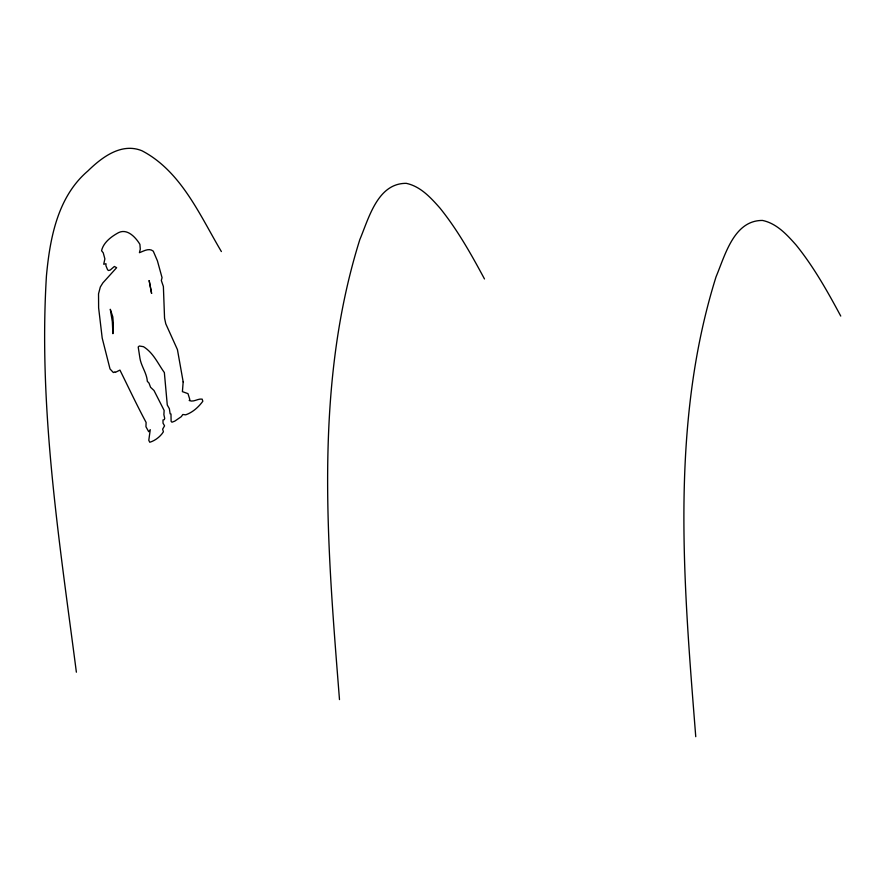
<?xml version="1.0" encoding="UTF-8"?>
<svg xmlns="http://www.w3.org/2000/svg" width="885" height="885" viewBox="0 0 885 885"><rect width="100%" height="100%" fill="white"/><g stroke="black" fill="none" stroke-linecap="round" stroke-linejoin="round"><path stroke-width="1.33" d="M840.75 316.067C827.53 291.464 813.791 266.938 796.19 245.134C786.975 234.724 776.731 223.418 762.505 220.442C733.842 220.265 725.092 255.345 716.087 276.695C669.536 425.11 683.74 584.144 695.754 736.696M484.482 278.963C471.262 254.36 457.523 229.834 439.922 208.03C430.707 197.62 420.452 186.315 406.237 183.339C377.574 183.162 368.824 218.241 359.819 239.592C313.268 388.006 327.472 547.041 339.486 699.592M221.372 251.561C199.866 215.298 181.204 171.303 142.02 150.793C121.477 142.308 101.775 157.364 87.814 171.037C57.569 196.824 49.903 238.408 46.429 275.987C38.309 408.671 59.372 540.989 76.376 672.191M183.173 381.877L182.41 391.646L187.985 393.637L189.844 399.577L189.202 400.529C193.649 402.509 197.897 398.361 202.145 399.135L202.842 401.237C198.517 407.144 192.698 412.377 185.706 414.822L182.797 414.501L181.303 416.658L174.721 421.172L171.956 422.2L171.115 421.315L170.982 414.003L170.141 413.826L169.356 408.693L167.276 405.009L164.356 372.563C157.884 363.602 153.47 352.905 143.481 346.688L139.354 346.002L138.204 346.953L139.985 358.536C141.39 366.534 146.777 373.138 147.33 381.335L148.99 383.05L150.583 387.298L154.001 390.506L164.134 410.419L163.88 414.7L164.71 418.373L164.278 419.634L162.995 419.988L163.028 423.185L164.566 425.829L162.641 429.148L163.404 431.78C160.517 436.526 155.096 440.697 149.775 442.257L148.791 440.31L150.262 429.679L148.68 431.692L145.948 426.714L146.102 422.433C136.732 404.91 128.679 387.752 119.94 370.096L115.327 372.386L114.851 371.844L113.357 372.53L110.028 368.968L102.206 338.114L98.622 307.825L98.534 293.831L100.315 287.017L102.859 282.901L116.632 267.69L114.364 266.474L110.216 270.058L108.545 270.511L107.594 269.77L105.934 265.754L106.001 263.73L103.722 264.25L104.872 258.896L103.246 252.833L101.565 250.72C103.434 242.368 111.477 236.45 118.69 232.567C127.551 228.352 135.759 237.545 139.896 244.326L140.284 249.127L139.41 252.701C143.647 251.152 149.045 247.612 153.271 251.163L157.408 260.809L162.055 277.691L161.324 280.479L163.382 286.519L164.555 318.146L165.783 323.822L177.431 349.597L183.173 381.877M113.313 322.959L112.904 333.7L112.318 321.598L110.293 309.285L112.804 316.841L113.313 322.959M151.589 293.389L149.167 280.622L151.589 293.389"/></g></svg>
